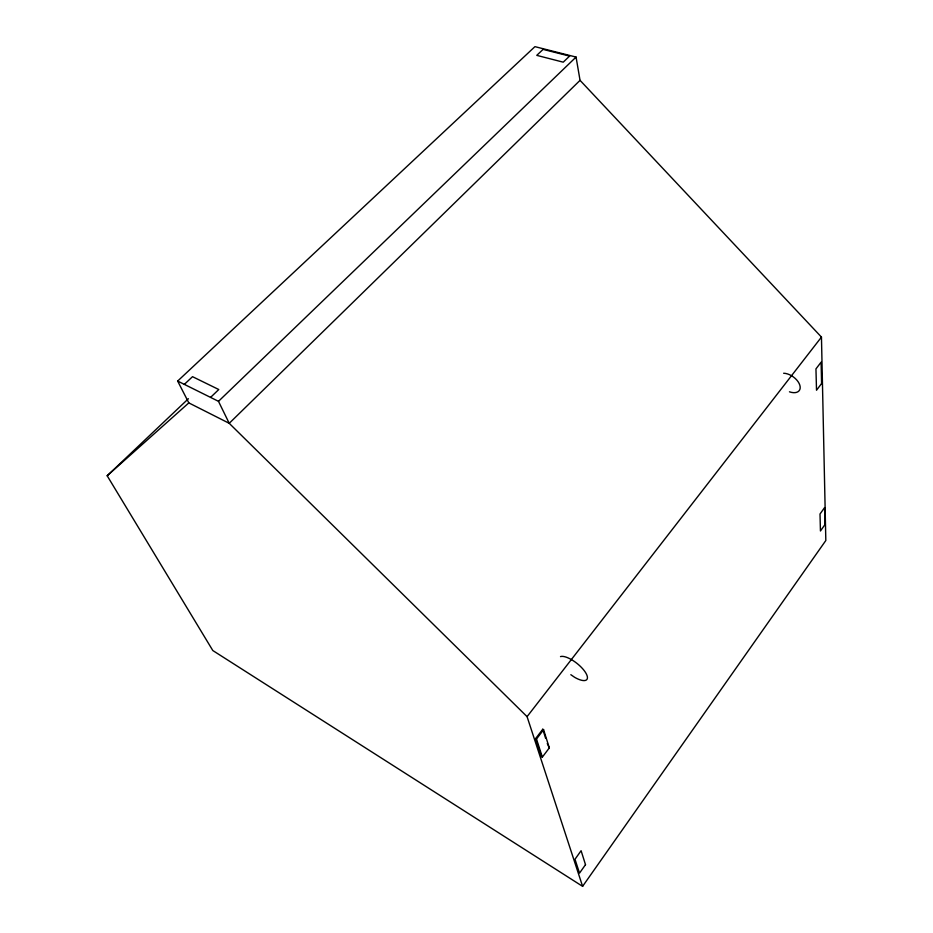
<?xml version="1.0" encoding="UTF-8"?>
<svg xmlns="http://www.w3.org/2000/svg" width="933" height="933" viewBox="0 0 933 933"><rect width="100%" height="100%" fill="white"/><g stroke="black" fill="none" stroke-linecap="round" stroke-linejoin="round"><path stroke-width="1.4" d="M582.6 886.35L825.822 540.51L821.46 337.093L580.046 80.343L576.058 57.065L534.936 46.65L177.655 381.061L188.816 402.893L229.226 423.314L527.075 716.649L582.6 886.35L212.817 650.546L107.178 475.772L188.419 398.718M542.353 757.106L549.315 747.904L543.601 729.723L542.773 729.244L535.647 738.551L541.537 756.628L542.353 757.106L536.475 739.029L535.647 738.551M536.475 739.029L543.601 729.723M527.075 716.649L821.46 337.093M580.046 80.343L229.226 423.314L218.485 401.33L177.655 381.061M218.485 401.33L576.058 57.065M210.566 397.4L218.777 389.527L192.525 376.675L184.326 384.373M107.178 475.772L188.816 402.893M549.315 747.904L547.274 743.531M570.833 674.699L574.763 677.393A17.68 6.414 38.6 0 0 585.014 671.737A17.68 6.414 38.6 0 0 560.511 656.599M542.773 729.244L545.63 738.33M783.638 373.247A12.945 7.581 35.5 0 1 799.814 385.142A12.945 7.581 35.5 0 1 789.458 391.813M585.504 864.681L579.51 873.136L574.996 859.258L581.096 850.698L585.504 864.681M824.97 524.614L820.445 530.994L820.014 514.013L824.597 507.587L824.97 524.614M821.588 383.533L816.515 390.227L815.955 368.885L821.11 362.156L821.588 383.533M569.573 56.097L563.24 62.173L536.755 55.362L543.099 49.391L569.573 56.097"/></g></svg>
